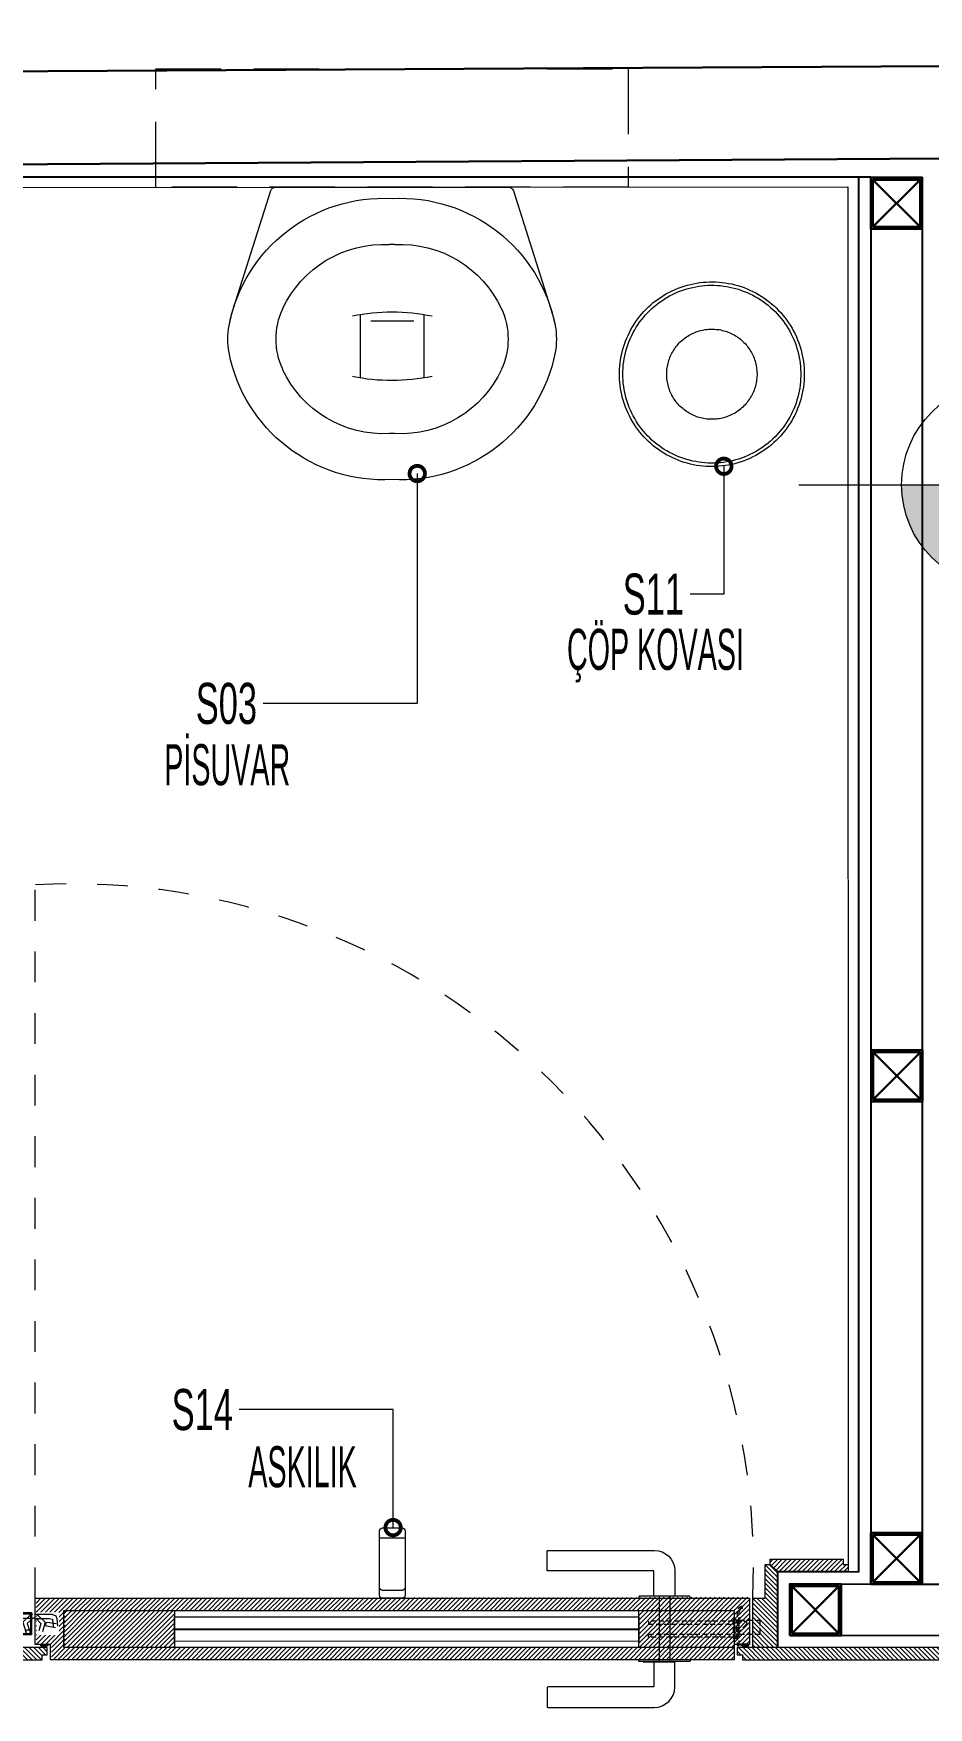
# Model space of a CAD drawing. Header units: centimetres. Extents: x 5488 to 20269, y -31398 to -19684.
# Drawn here: x 8614.8 to 8701.9, y -22483.6 to -22320.5 of the extents above; entities that cross this region are included whole.
import ezdxf
from ezdxf import colors
from ezdxf.entities.mleader import LeaderData, LeaderLine
from ezdxf.enums import TextEntityAlignment as Align
from ezdxf.math import Vec2, Vec3

# ---------------------------------------------------------------- set-up
doc = ezdxf.new("R2010")
doc.units = ezdxf.units.CM
doc.set_wipeout_variables(frame=1)
for name, pattern in [('DASHED', [0.75, 0.5, -0.25]), ('HIDDEN', [9.525, 6.35, -3.175]), ('XKITLINE02', [4, 2, -2])]:
    doc.linetypes.add(name, pattern=pattern)
for name, color, linetype in [('3-OPN-XDR-HARDWARE', 52, 'Continuous'), ('Auto-İzolasyon malzemesi', 251, 'Continuous'), ('xxx_Autoxxx_Auto_Duvar_Alcipan', 51, 'Continuous')]:
    doc.layers.add(name, color=color, linetype=linetype)
for name, color, linetype, lineweight in [('Auto-SilikCizgiler', 251, 'Continuous', 0), ('CRC_plan_kot', 4, 'Continuous', 20), ('CRC_plan_kot_isim', 3, 'Continuous', 20), ('xxx_Auto_CLADDING_WOOD_Hatch', 16, 'Continuous', 0), ('xxx_Auto_DIMENSION_INTERIOR', 33, 'Continuous', 0), ('xxx_Auto_Duvar_Duvar Plan Kesit', 7, 'Continuous', 30), ('xxx_Auto_FFE-METAL', 132, 'Continuous', 5), ('xxx_Auto_Kaplama_Ahşap', 34, 'Continuous', 0), ('xxx_Auto_Kaplama_Ahşap Tarama', 16, 'Continuous', 5), ('xxx_Auto_Kaplama_Seramik', 182, 'Continuous', 13), ('xxx_Auto_Konstruksiyon_Metal', 141, 'Continuous', 0), ('xxx_Auto_Mobilya_Metal', 132, 'Continuous', 20), ('xxx_Auto_SIGN_GENERAL', 51, 'Continuous', 0), ('xxx_Auto_Tefris_Tefris', 32, 'Continuous', 15), ('xxx_Auto_Yardimci_Yazi', 7, 'Continuous', 9)]:
    doc.layers.add(name, color=color, linetype=linetype, lineweight=lineweight)
doc.layers.add('wipeout', color=7, linetype='Continuous', true_color=0xffffff)
doc.styles.add('a_Arial-50', font='arial.ttf', dxfattribs={"height": 0.125})
doc.styles.add('AUTOBAN', font='')
doc.styles.add('ROMANS', font='romans')
doc.styles.get('AUTOBAN').set_extended_font_data('Helvetica Normal Tr')
doc.linetypes.add('BATTING', pattern='A,0.00254,-2.54,[134,ltypeshp.shx,S=2.54,R=0,X=-2.54,Y=0],-5.08,[134,ltypeshp.shx,S=2.54,R=180,X=2.54,Y=0],-2.54', length=10.16254)

# ---------------------------------------------------------------- blocks, each defined once
blk = doc.blocks.new('level_50')
for points in [[(10, 0, 0.414214), (0, 10), (0, 0)], [(0, 0), (-10, 0, 0.414214), (0, -10)]]:
    blk.add_hatch(color=256).paths.add_polyline_path(points)
for p, q in [((0, 0), (0, 20)), ((-20, 0), (0, 0)), ((0, -20), (0, 0)), ((0, 0), (55, 0))]:
    blk.add_line(p, q)
blk.add_circle((0, 0), 10)
blk = doc.blocks.new('level')
blk.add_blockref('level_50', (0, 0))
at = {"layer": 'xxx_Auto_Yardimci_Yazi', "style": 'a_Arial-50'}
blk.add_attdef('LEVEL', text='', height=12.5, dxfattribs=at).set_placement((35, 3), align=Align.CENTER)
blk = doc.blocks.new('PLAN KOT')
at = {"layer": 'CRC_plan_kot'}
ref = blk.add_blockref('level', (-15.02, 2301.41), dxfattribs=at)
ref.add_attrib('LEVEL', '-0.01', dxfattribs={"layer": 'CRC_plan_kot_isim', "height": 12.5, "style": 'a_Arial-50'}).set_placement((19.98, 2304.41), align=Align.CENTER)
blk = doc.blocks.new('_DotSmall')
at = {"color": 0, "linetype": 'ByBlock', "const_width": 0.5}
blk.add_lwpolyline([(-0.0625, 0, 1), (0.0625, 0, 1)], format="xyb", close=True, dxfattribs=at)
blk = doc.blocks.new('x2202_Autoban_Istinye Park_Food Hall_PLAN_altlik_20220517$0$2202_Autoban_Istinye Park_Food Hall_PLAN_altlik_20220506$0$pisuvar-plan')
for p, q in [((-2.5, -56.1), (2.5, -56.1)), ((-31, -124.1), (-31, -186)), ((31, -124.2), (31, -186)), ((-21.1, -130.7), (20.7, -130.7)), ((-2.5, -240.1), (2.4, -240.1))]:
    blk.add_line(p, q)
blk.add_lwpolyline([(158.7, -161.3, 0.094756), (158.7, -135, 0.028832), (154.4, -117.9), (118.1, -3.5, 0.32681), (113.4, 0), (-113.4, 0, 0.32681), (-118.1, -3.5), (-154.4, -117.8, 0.028832), (-158.8, -134.9, 0.094756), (-158.8, -161.2, 0.374692), (0, -285, 0.374692)], format="xyb", close=True)
for centre, radius, start, end in [((-8.4, -164.1), 153.2, 86.855, 169.0173), ((8.4, -164.1), 153.2, 10.9792, 93.1416), ((-8.4, -164.1), 108.2, 86.8501, 155.1563), ((8.4, -164.1), 108.2, 24.8403, 93.1465), ((-43, -148.1), 70, 155.1563, 204.8403), ((-0.1, -315.3), 193.7, 78.4777, 101.5997), ((43, -148.1), 70, 335.1563, 24.8403), ((-8.4, -132.1), 108.2, 204.8403, 273.1465), ((8.4, -132.1), 108.2, 266.8501, 335.1563), ((-0.1, 5.2), 193.7, 258.3969, 281.5189)]:
    blk.add_arc(centre, radius, start, end)
blk = doc.blocks.new('x2202_Autoban_Istinye Park_Food Hall_PLAN_altlik_20220517$0$2202_Autoban_Istinye Park_Food Hall_PLAN_altlik_20220506$0$S17_plan')
blk.add_lwpolyline([(0, -0.95), (0, 0.95, -0.414214), (0.3, 1.25), (5.8, 1.25, -0.414214), (6.1, 0.95), (6.1, -0.95, -0.414214), (5.8, -1.25), (0.3, -1.25, -0.414214)], format="xyb", close=True)
blk.add_lwpolyline([(1, 1.25), (1, -1.25)])
blk.add_lwpolyline([(5.8, 1.25), (6.57, 1.25, -0.414214), (6.87, 0.95), (6.87, -0.95, -0.414214), (6.57, -1.25), (5.8, -1.25)], format="xyb")
blk = doc.blocks.new('x2202_Autoban_Istinye Park_Food Hall_PLAN_altlik_20220517$0$2202_Autoban_Istinye Park_Food Hall_PLAN_altlik_20220506$0$S12_plan')
for p, q in [((-3.64, 8.19), (-3.93, 8.06)), ((-3.35, 8.31), (-3.64, 8.19)), ((-3.06, 8.42), (-3.35, 8.31)), ((-2.81, 8.16), (-3.09, 8.06)), ((-2.77, 8.53), (-3.06, 8.42)), ((-2.52, 8.25), (-2.81, 8.16)), ((-2.47, 8.62), (-2.77, 8.53)), ((-2.23, 8.33), (-2.52, 8.25)), ((-2.17, 8.7), (-2.47, 8.62)), ((-1.94, 8.41), (-2.23, 8.33)), ((-1.86, 8.77), (-2.17, 8.7)), ((-1.64, 8.47), (-1.94, 8.41)), ((-1.55, 8.83), (-1.86, 8.77)), ((-1.35, 8.52), (-1.64, 8.47)), ((-1.25, 8.88), (-1.55, 8.83)), ((-1.05, 8.56), (-1.35, 8.52)), ((-0.94, 8.91), (-1.25, 8.88)), ((-0.75, 8.59), (-1.05, 8.56)), ((-0.62, 8.94), (-0.94, 8.91)), ((-0.45, 8.61), (-0.75, 8.59)), ((-0.31, 8.96), (-0.62, 8.94)), ((-0.15, 8.63), (-0.45, 8.61)), ((0, 8.96), (-0.31, 8.96)), ((0.15, 8.63), (-0.15, 8.63)), ((0.31, 8.96), (0, 8.96)), ((0.45, 8.61), (0.15, 8.63)), ((0.62, 8.94), (0.31, 8.96)), ((0.75, 8.59), (0.45, 8.61)), ((0.94, 8.91), (0.62, 8.94)), ((1.05, 8.56), (0.75, 8.59)), ((1.25, 8.88), (0.94, 8.91)), ((1.35, 8.52), (1.05, 8.56)), ((1.55, 8.83), (1.25, 8.88)), ((1.64, 8.47), (1.35, 8.52)), ((1.86, 8.77), (1.55, 8.83)), ((1.94, 8.41), (1.64, 8.47)), ((2.17, 8.7), (1.86, 8.77)), ((2.23, 8.33), (1.94, 8.41)), ((2.47, 8.62), (2.17, 8.7)), ((2.52, 8.25), (2.23, 8.33)), ((2.77, 8.53), (2.47, 8.62)), ((2.81, 8.16), (2.52, 8.25)), ((3.06, 8.42), (2.77, 8.53)), ((3.09, 8.06), (2.81, 8.16)), ((3.35, 8.31), (3.06, 8.42)), ((3.64, 8.19), (3.35, 8.31)), ((3.93, 8.06), (3.64, 8.19)), ((-5.99, 6.67), (-6.22, 6.46)), ((-5.76, 6.88), (-5.99, 6.67)), ((-5.66, 6.52), (-5.88, 6.32)), ((-5.51, 7.07), (-5.76, 6.88)), ((-5.43, 6.72), (-5.66, 6.52)), ((-5.26, 7.26), (-5.51, 7.07)), ((-5.19, 6.9), (-5.43, 6.72)), ((-5.01, 7.44), (-5.26, 7.26)), ((-4.95, 7.08), (-5.19, 6.9)), ((-4.75, 7.61), (-5.01, 7.44)), ((-4.7, 7.24), (-4.95, 7.08)), ((-4.48, 7.77), (-4.75, 7.61)), ((-4.44, 7.4), (-4.7, 7.24)), ((-4.2, 7.92), (-4.48, 7.77)), ((-4.18, 7.55), (-4.44, 7.4)), ((-3.93, 8.06), (-4.2, 7.92)), ((-3.91, 7.69), (-4.18, 7.55)), ((-3.64, 7.82), (-3.91, 7.69)), ((-3.37, 7.95), (-3.64, 7.82)), ((-3.09, 8.06), (-3.37, 7.95)), ((3.37, 7.95), (3.09, 8.06)), ((3.64, 7.82), (3.37, 7.95)), ((3.91, 7.69), (3.64, 7.82)), ((4.18, 7.55), (3.91, 7.69)), ((4.2, 7.92), (3.93, 8.06)), ((4.44, 7.4), (4.18, 7.55)), ((4.48, 7.77), (4.2, 7.92)), ((4.7, 7.24), (4.44, 7.4)), ((4.75, 7.61), (4.48, 7.77)), ((4.95, 7.08), (4.7, 7.24)), ((5.01, 7.44), (4.75, 7.61)), ((5.19, 6.9), (4.95, 7.08)), ((5.26, 7.26), (5.01, 7.44)), ((5.43, 6.72), (5.19, 6.9)), ((5.51, 7.07), (5.26, 7.26)), ((5.66, 6.52), (5.43, 6.72)), ((5.76, 6.88), (5.51, 7.07)), ((5.88, 6.32), (5.66, 6.52)), ((6, 6.67), (5.76, 6.88)), ((6.22, 6.46), (6, 6.67)), ((-7.43, 5.03), (-7.61, 4.77)), ((-7.25, 5.29), (-7.43, 5.03)), ((-7.06, 5.54), (-7.25, 5.29)), ((-7.07, 4.97), (-7.24, 4.72)), ((-6.89, 5.21), (-7.07, 4.97)), ((-6.87, 5.78), (-7.06, 5.54)), ((-6.71, 5.45), (-6.89, 5.21)), ((-6.66, 6.01), (-6.87, 5.78)), ((-6.51, 5.68), (-6.71, 5.45)), ((-6.45, 6.24), (-6.66, 6.01)), ((-6.31, 5.9), (-6.51, 5.68)), ((-6.22, 6.46), (-6.45, 6.24)), ((-6.1, 6.12), (-6.31, 5.9)), ((-5.88, 6.32), (-6.1, 6.12)), ((6.1, 6.12), (5.88, 6.32)), ((6.31, 5.9), (6.1, 6.12)), ((6.45, 6.24), (6.22, 6.46)), ((6.51, 5.68), (6.31, 5.9)), ((6.66, 6.02), (6.45, 6.24)), ((6.71, 5.45), (6.51, 5.68)), ((6.87, 5.78), (6.66, 6.02)), ((6.89, 5.21), (6.71, 5.45)), ((7.06, 5.54), (6.87, 5.78)), ((7.07, 4.97), (6.89, 5.21)), ((7.25, 5.29), (7.06, 5.54)), ((7.24, 4.72), (7.07, 4.97)), ((7.43, 5.03), (7.25, 5.29)), ((7.61, 4.77), (7.43, 5.03)), ((-8.32, 3.39), (-8.44, 3.1)), ((-8.2, 3.67), (-8.32, 3.39)), ((-8.06, 3.96), (-8.2, 3.67)), ((-7.95, 3.4), (-8.07, 3.12)), ((-7.92, 4.23), (-8.06, 3.96)), ((-7.83, 3.67), (-7.95, 3.4)), ((-7.77, 4.51), (-7.92, 4.23)), ((-7.7, 3.94), (-7.83, 3.67)), ((-7.61, 4.77), (-7.77, 4.51)), ((-7.55, 4.21), (-7.7, 3.94)), ((-7.4, 4.47), (-7.55, 4.21)), ((-7.24, 4.72), (-7.4, 4.47)), ((-2.87, 3.29), (-2.98, 3.19)), ((-2.75, 3.39), (-2.87, 3.29)), ((-2.63, 3.48), (-2.75, 3.39)), ((-2.51, 3.57), (-2.63, 3.48)), ((-2.38, 3.66), (-2.51, 3.57)), ((-2.25, 3.74), (-2.38, 3.66)), ((-2.12, 3.81), (-2.25, 3.74)), ((-1.98, 3.88), (-2.12, 3.81)), ((-1.85, 3.95), (-1.98, 3.88)), ((-1.71, 4.01), (-1.85, 3.95)), ((-1.57, 4.07), (-1.71, 4.01)), ((-1.42, 4.12), (-1.57, 4.07)), ((-1.28, 4.17), (-1.42, 4.12)), ((-1.13, 4.21), (-1.28, 4.17)), ((-0.98, 4.25), (-1.13, 4.21)), ((-0.83, 4.28), (-0.98, 4.25)), ((-0.68, 4.3), (-0.83, 4.28)), ((-0.53, 4.32), (-0.68, 4.3)), ((-0.38, 4.34), (-0.53, 4.32)), ((-0.23, 4.35), (-0.38, 4.34)), ((-0.08, 4.36), (-0.23, 4.35)), ((0.08, 4.36), (-0.08, 4.36)), ((0.23, 4.35), (0.08, 4.36)), ((0.38, 4.34), (0.23, 4.35)), ((0.53, 4.32), (0.38, 4.34)), ((0.68, 4.3), (0.53, 4.32)), ((0.83, 4.28), (0.68, 4.3)), ((0.98, 4.25), (0.83, 4.28)), ((1.13, 4.21), (0.98, 4.25)), ((1.28, 4.17), (1.13, 4.21)), ((1.42, 4.12), (1.28, 4.17)), ((1.57, 4.07), (1.42, 4.12)), ((1.71, 4.01), (1.57, 4.07)), ((1.85, 3.95), (1.71, 4.01)), ((1.98, 3.88), (1.85, 3.95)), ((2.12, 3.81), (1.98, 3.88)), ((2.25, 3.74), (2.12, 3.81)), ((2.38, 3.66), (2.25, 3.74)), ((2.51, 3.57), (2.38, 3.66)), ((2.63, 3.48), (2.51, 3.57)), ((2.75, 3.39), (2.63, 3.48)), ((2.87, 3.29), (2.75, 3.39)), ((2.98, 3.19), (2.87, 3.29)), ((7.4, 4.47), (7.24, 4.72)), ((7.55, 4.21), (7.4, 4.47)), ((7.7, 3.94), (7.55, 4.21)), ((7.77, 4.51), (7.61, 4.77)), ((7.83, 3.67), (7.7, 3.94)), ((7.92, 4.23), (7.77, 4.51)), ((7.95, 3.4), (7.83, 3.67)), ((8.06, 3.96), (7.92, 4.23)), ((8.07, 3.12), (7.95, 3.4)), ((8.2, 3.67), (8.06, 3.96)), ((8.32, 3.39), (8.2, 3.67)), ((8.44, 3.1), (8.32, 3.39)), ((-8.79, 1.9), (-8.85, 1.59)), ((-8.72, 2.2), (-8.79, 1.9)), ((-8.63, 2.5), (-8.72, 2.2)), ((-8.54, 2.8), (-8.63, 2.5)), ((-8.49, 1.68), (-8.55, 1.38)), ((-8.44, 3.1), (-8.54, 2.8)), ((-8.43, 1.97), (-8.49, 1.68)), ((-8.35, 2.26), (-8.43, 1.97)), ((-8.27, 2.55), (-8.35, 2.26)), ((-8.17, 2.84), (-8.27, 2.55)), ((-8.07, 3.12), (-8.17, 2.84)), ((-4.03, 1.71), (-4.09, 1.56)), ((-3.97, 1.84), (-4.03, 1.71)), ((-3.9, 1.98), (-3.97, 1.84)), ((-3.83, 2.12), (-3.9, 1.98)), ((-3.75, 2.25), (-3.83, 2.12)), ((-3.67, 2.38), (-3.75, 2.25)), ((-3.59, 2.5), (-3.67, 2.38)), ((-3.5, 2.62), (-3.59, 2.5)), ((-3.4, 2.74), (-3.5, 2.62)), ((-3.3, 2.86), (-3.4, 2.74)), ((-3.2, 2.97), (-3.3, 2.86)), ((-3.09, 3.08), (-3.2, 2.97)), ((-2.98, 3.19), (-3.09, 3.08)), ((3.09, 3.08), (2.98, 3.19)), ((3.2, 2.97), (3.09, 3.08)), ((3.3, 2.86), (3.2, 2.97)), ((3.4, 2.74), (3.3, 2.86)), ((3.5, 2.62), (3.4, 2.74)), ((3.59, 2.5), (3.5, 2.62)), ((3.67, 2.38), (3.59, 2.5)), ((3.75, 2.25), (3.67, 2.38)), ((3.83, 2.12), (3.75, 2.25)), ((3.9, 1.98), (3.83, 2.12)), ((3.97, 1.84), (3.9, 1.98)), ((4.03, 1.71), (3.97, 1.84)), ((4.09, 1.56), (4.03, 1.71)), ((8.17, 2.84), (8.07, 3.12)), ((8.27, 2.55), (8.17, 2.84)), ((8.35, 2.26), (8.27, 2.55)), ((8.43, 1.97), (8.35, 2.26)), ((8.49, 1.68), (8.43, 1.97)), ((8.54, 2.8), (8.44, 3.1)), ((8.55, 1.38), (8.49, 1.68)), ((8.63, 2.5), (8.54, 2.8)), ((8.72, 2.2), (8.63, 2.5)), ((8.79, 1.9), (8.72, 2.2)), ((8.85, 1.59), (8.79, 1.9)), ((-8.99, 0.35), (-9, 0.04)), ((-9, 0.04), (-9, -0.27)), ((-8.97, 0.66), (-8.99, 0.35)), ((-8.94, 0.98), (-8.97, 0.66)), ((-8.9, 1.28), (-8.94, 0.98)), ((-8.85, 1.59), (-8.9, 1.28)), ((-8.65, 0.49), (-8.66, 0.19)), ((-8.66, 0.19), (-8.66, -0.11)), ((-8.63, 0.79), (-8.65, 0.49)), ((-8.59, 1.09), (-8.63, 0.79)), ((-8.55, 1.38), (-8.59, 1.09)), ((-4.37, 0.38), (-4.39, 0.23)), ((-4.39, 0.23), (-4.39, 0.08)), ((-4.39, 0.08), (-4.39, -0.08)), ((-4.36, 0.53), (-4.37, 0.38)), ((-4.34, 0.68), (-4.36, 0.53)), ((-4.31, 0.83), (-4.34, 0.68)), ((-4.27, 0.98), (-4.31, 0.83)), ((-4.24, 1.13), (-4.27, 0.98)), ((-4.19, 1.28), (-4.24, 1.13)), ((-4.15, 1.42), (-4.19, 1.28)), ((-4.09, 1.56), (-4.15, 1.42)), ((4.15, 1.42), (4.09, 1.56)), ((4.19, 1.28), (4.15, 1.42)), ((4.24, 1.13), (4.19, 1.28)), ((4.27, 0.98), (4.24, 1.13)), ((4.31, 0.83), (4.27, 0.98)), ((4.34, 0.68), (4.31, 0.83)), ((4.36, 0.53), (4.34, 0.68)), ((4.37, 0.38), (4.36, 0.53)), ((4.39, 0.23), (4.37, 0.38)), ((4.39, 0.08), (4.39, 0.23)), ((4.39, -0.08), (4.39, 0.08)), ((8.59, 1.09), (8.55, 1.38)), ((8.63, 0.79), (8.59, 1.09)), ((8.65, 0.49), (8.63, 0.79)), ((8.66, 0.19), (8.65, 0.49)), ((8.66, -0.11), (8.66, 0.19)), ((8.9, 1.28), (8.85, 1.59)), ((8.94, 0.98), (8.9, 1.28)), ((8.97, 0.66), (8.94, 0.98)), ((8.99, 0.35), (8.97, 0.66)), ((9, 0.04), (8.99, 0.35)), ((9, -0.27), (9, 0.04)), ((-9, -0.27), (-8.98, -0.58)), ((-8.98, -0.58), (-8.96, -0.9)), ((-8.96, -0.9), (-8.92, -1.21)), ((-8.92, -1.21), (-8.88, -1.52)), ((-8.88, -1.52), (-8.82, -1.82)), ((-8.66, -0.11), (-8.66, -0.41)), ((-8.66, -0.41), (-8.64, -0.71)), ((-8.64, -0.71), (-8.61, -1.01)), ((-8.61, -1.01), (-8.57, -1.31)), ((-8.57, -1.31), (-8.52, -1.61)), ((-8.52, -1.61), (-8.46, -1.9)), ((-4.39, -0.08), (-4.39, -0.23)), ((-4.39, -0.23), (-4.38, -0.38)), ((-4.38, -0.38), (-4.37, -0.53)), ((-4.37, -0.53), (-4.35, -0.68)), ((-4.35, -0.68), (-4.32, -0.83)), ((-4.32, -0.83), (-4.29, -0.98)), ((-4.29, -0.98), (-4.26, -1.13)), ((-4.26, -1.13), (-4.22, -1.28)), ((-4.22, -1.28), (-4.17, -1.43)), ((-4.17, -1.43), (-4.12, -1.57)), ((-4.12, -1.57), (-4.06, -1.71)), ((4.06, -1.71), (4.12, -1.57)), ((4.12, -1.57), (4.17, -1.43)), ((4.17, -1.43), (4.22, -1.28)), ((4.22, -1.28), (4.26, -1.13)), ((4.26, -1.13), (4.29, -0.98)), ((4.29, -0.98), (4.32, -0.83)), ((4.32, -0.83), (4.35, -0.68)), ((4.35, -0.68), (4.37, -0.53)), ((4.37, -0.53), (4.38, -0.38)), ((4.38, -0.38), (4.39, -0.23)), ((4.39, -0.23), (4.39, -0.08)), ((8.46, -1.9), (8.52, -1.61)), ((8.52, -1.61), (8.57, -1.31)), ((8.57, -1.31), (8.61, -1.01)), ((8.61, -1.01), (8.64, -0.71)), ((8.64, -0.71), (8.66, -0.41)), ((8.66, -0.41), (8.66, -0.11)), ((8.82, -1.82), (8.88, -1.52)), ((8.88, -1.52), (8.92, -1.21)), ((8.92, -1.21), (8.96, -0.9)), ((8.96, -0.9), (8.98, -0.58)), ((8.98, -0.58), (9, -0.27)), ((-8.82, -1.82), (-8.75, -2.13)), ((-8.75, -2.13), (-8.68, -2.43)), ((-8.68, -2.43), (-8.59, -2.73)), ((-8.59, -2.73), (-8.49, -3.03)), ((-8.49, -3.03), (-8.38, -3.32)), ((-8.46, -1.9), (-8.39, -2.2)), ((-8.39, -2.2), (-8.31, -2.49)), ((-8.31, -2.49), (-8.22, -2.77)), ((-8.22, -2.77), (-8.12, -3.06)), ((-8.12, -3.06), (-8.01, -3.34)), ((-4.06, -1.71), (-4, -1.85)), ((-4, -1.85), (-3.94, -1.99)), ((-3.94, -1.99), (-3.87, -2.12)), ((-3.87, -2.12), (-3.79, -2.26)), ((-3.79, -2.26), (-3.71, -2.39)), ((-3.71, -2.39), (-3.63, -2.52)), ((-3.63, -2.52), (-3.54, -2.64)), ((-3.54, -2.64), (-3.45, -2.76)), ((-3.45, -2.76), (-3.35, -2.88)), ((-3.35, -2.88), (-3.25, -2.99)), ((-3.25, -2.99), (-3.15, -3.11)), ((-3.15, -3.11), (-3.04, -3.21)), ((-3.04, -3.21), (-2.93, -3.32)), ((2.93, -3.32), (3.04, -3.21)), ((3.04, -3.21), (3.15, -3.11)), ((3.15, -3.11), (3.25, -2.99)), ((3.25, -2.99), (3.35, -2.88)), ((3.35, -2.88), (3.45, -2.76)), ((3.45, -2.76), (3.54, -2.64)), ((3.54, -2.64), (3.63, -2.52)), ((3.63, -2.52), (3.71, -2.39)), ((3.71, -2.39), (3.79, -2.26)), ((3.79, -2.26), (3.87, -2.12)), ((3.87, -2.12), (3.94, -1.99)), ((3.94, -1.99), (4, -1.85)), ((4, -1.85), (4.06, -1.71)), ((8.01, -3.34), (8.12, -3.06)), ((8.12, -3.06), (8.22, -2.77)), ((8.22, -2.77), (8.31, -2.49)), ((8.31, -2.49), (8.39, -2.2)), ((8.38, -3.32), (8.49, -3.03)), ((8.39, -2.2), (8.46, -1.9)), ((8.49, -3.03), (8.59, -2.73)), ((8.59, -2.73), (8.68, -2.43)), ((8.68, -2.43), (8.75, -2.13)), ((8.75, -2.13), (8.82, -1.82)), ((-8.38, -3.32), (-8.26, -3.61)), ((-8.26, -3.61), (-8.13, -3.89)), ((-8.13, -3.89), (-7.99, -4.17)), ((-8.01, -3.34), (-7.89, -3.61)), ((-7.99, -4.17), (-7.85, -4.45)), ((-7.89, -3.61), (-7.76, -3.88)), ((-7.85, -4.45), (-7.69, -4.72)), ((-7.76, -3.88), (-7.63, -4.15)), ((-7.69, -4.72), (-7.52, -4.98)), ((-7.63, -4.15), (-7.48, -4.41)), ((-7.48, -4.41), (-7.32, -4.67)), ((-7.32, -4.67), (-7.16, -4.92)), ((-2.93, -3.32), (-2.81, -3.42)), ((-2.81, -3.42), (-2.69, -3.51)), ((-2.69, -3.51), (-2.57, -3.6)), ((-2.57, -3.6), (-2.45, -3.69)), ((-2.45, -3.69), (-2.32, -3.77)), ((-2.32, -3.77), (-2.19, -3.85)), ((-2.19, -3.85), (-2.05, -3.92)), ((-2.05, -3.92), (-1.92, -3.99)), ((-1.92, -3.99), (-1.78, -4.06)), ((-1.78, -4.06), (-1.64, -4.12)), ((-1.64, -4.12), (-1.5, -4.17)), ((-1.5, -4.17), (-1.35, -4.22)), ((-1.35, -4.22), (-1.2, -4.26)), ((-1.2, -4.26), (-1.06, -4.3)), ((-1.06, -4.3), (-0.91, -4.34)), ((-0.91, -4.34), (-0.76, -4.37)), ((-0.76, -4.37), (-0.61, -4.39)), ((-0.61, -4.39), (-0.46, -4.41)), ((-0.46, -4.41), (-0.3, -4.42)), ((-0.3, -4.42), (-0.15, -4.43)), ((-0.15, -4.43), (0, -4.43)), ((0, -4.43), (0.15, -4.43)), ((0.15, -4.43), (0.3, -4.42)), ((0.3, -4.42), (0.46, -4.41)), ((0.46, -4.41), (0.61, -4.39)), ((0.61, -4.39), (0.76, -4.37)), ((0.76, -4.37), (0.91, -4.34)), ((0.91, -4.34), (1.06, -4.3)), ((1.06, -4.3), (1.2, -4.26)), ((1.2, -4.26), (1.35, -4.22)), ((1.35, -4.22), (1.5, -4.17)), ((1.5, -4.17), (1.64, -4.12)), ((1.64, -4.12), (1.78, -4.06)), ((1.78, -4.06), (1.92, -3.99)), ((1.92, -3.99), (2.05, -3.92)), ((2.05, -3.92), (2.19, -3.85)), ((2.19, -3.85), (2.32, -3.77)), ((2.32, -3.77), (2.45, -3.69)), ((2.45, -3.69), (2.57, -3.6)), ((2.57, -3.6), (2.69, -3.51)), ((2.69, -3.51), (2.81, -3.42)), ((2.81, -3.42), (2.93, -3.32)), ((7.16, -4.92), (7.32, -4.67)), ((7.32, -4.67), (7.48, -4.41)), ((7.48, -4.41), (7.63, -4.15)), ((7.52, -4.98), (7.69, -4.72)), ((7.63, -4.15), (7.76, -3.88)), ((7.69, -4.72), (7.85, -4.45)), ((7.76, -3.88), (7.89, -3.61)), ((7.85, -4.45), (7.99, -4.17)), ((7.89, -3.61), (8.01, -3.34)), ((7.99, -4.17), (8.13, -3.89)), ((8.13, -3.89), (8.26, -3.61)), ((8.26, -3.61), (8.38, -3.32)), ((-7.52, -4.98), (-7.34, -5.24)), ((-7.34, -5.24), (-7.16, -5.49)), ((-7.16, -4.92), (-6.98, -5.17)), ((-7.16, -5.49), (-6.97, -5.74)), ((-6.98, -5.17), (-6.8, -5.41)), ((-6.97, -5.74), (-6.76, -5.97)), ((-6.8, -5.41), (-6.61, -5.64)), ((-6.76, -5.97), (-6.55, -6.21)), ((-6.61, -5.64), (-6.41, -5.87)), ((-6.55, -6.21), (-6.34, -6.43)), ((-6.41, -5.87), (-6.21, -6.08)), ((-6.34, -6.43), (-6.11, -6.65)), ((-6.21, -6.08), (-5.99, -6.3)), ((-5.99, -6.3), (-5.77, -6.5)), ((-5.77, -6.5), (-5.54, -6.7)), ((5.54, -6.7), (5.77, -6.5)), ((5.77, -6.5), (5.99, -6.3)), ((5.99, -6.3), (6.21, -6.08)), ((6.11, -6.65), (6.34, -6.43)), ((6.21, -6.08), (6.41, -5.87)), ((6.34, -6.43), (6.55, -6.21)), ((6.41, -5.87), (6.61, -5.64)), ((6.55, -6.21), (6.76, -5.97)), ((6.61, -5.64), (6.8, -5.41)), ((6.76, -5.97), (6.97, -5.74)), ((6.8, -5.41), (6.98, -5.17)), ((6.97, -5.74), (7.16, -5.49)), ((6.98, -5.17), (7.16, -4.92)), ((7.16, -5.49), (7.35, -5.24)), ((7.35, -5.24), (7.52, -4.98)), ((-6.11, -6.65), (-5.88, -6.85)), ((-5.88, -6.85), (-5.64, -7.05)), ((-5.64, -7.05), (-5.39, -7.25)), ((-5.54, -6.7), (-5.31, -6.89)), ((-5.39, -7.25), (-5.14, -7.43)), ((-5.31, -6.89), (-5.07, -7.07)), ((-5.14, -7.43), (-4.88, -7.6)), ((-5.07, -7.07), (-4.82, -7.24)), ((-4.88, -7.6), (-4.61, -7.77)), ((-4.82, -7.24), (-4.57, -7.4)), ((-4.61, -7.77), (-4.34, -7.92)), ((-4.57, -7.4), (-4.31, -7.55)), ((-4.34, -7.92), (-4.06, -8.07)), ((-4.31, -7.55), (-4.05, -7.7)), ((-4.06, -8.07), (-3.78, -8.2)), ((-4.05, -7.7), (-3.78, -7.84)), ((-3.78, -7.84), (-3.51, -7.96)), ((-3.51, -7.96), (-3.23, -8.08)), ((-3.23, -8.08), (-2.95, -8.19)), ((2.95, -8.19), (3.23, -8.08)), ((3.23, -8.08), (3.51, -7.96)), ((3.51, -7.96), (3.78, -7.84)), ((3.78, -7.84), (4.05, -7.7)), ((3.78, -8.2), (4.07, -8.07)), ((4.05, -7.7), (4.31, -7.55)), ((4.07, -8.07), (4.34, -7.92)), ((4.31, -7.55), (4.57, -7.4)), ((4.34, -7.92), (4.61, -7.77)), ((4.57, -7.4), (4.82, -7.24)), ((4.61, -7.77), (4.88, -7.6)), ((4.82, -7.24), (5.07, -7.07)), ((4.88, -7.6), (5.14, -7.43)), ((5.07, -7.07), (5.31, -6.89)), ((5.14, -7.43), (5.39, -7.25)), ((5.31, -6.89), (5.54, -6.7)), ((5.39, -7.25), (5.64, -7.05)), ((5.64, -7.05), (5.88, -6.85)), ((5.88, -6.85), (6.11, -6.65)), ((-3.78, -8.2), (-3.5, -8.33)), ((-3.5, -8.33), (-3.21, -8.45)), ((-3.21, -8.45), (-2.91, -8.55)), ((-2.95, -8.19), (-2.66, -8.28)), ((-2.91, -8.55), (-2.62, -8.65)), ((-2.66, -8.28), (-2.38, -8.37)), ((-2.62, -8.65), (-2.32, -8.73)), ((-2.38, -8.37), (-2.08, -8.45)), ((-2.32, -8.73), (-2.01, -8.81)), ((-2.08, -8.45), (-1.79, -8.52)), ((-2.01, -8.81), (-1.71, -8.87)), ((-1.79, -8.52), (-1.5, -8.57)), ((-1.71, -8.87), (-1.4, -8.93)), ((-1.5, -8.57), (-1.2, -8.62)), ((-1.4, -8.93), (-1.09, -8.97)), ((-1.2, -8.62), (-0.9, -8.66)), ((-1.09, -8.97), (-0.78, -9)), ((-0.9, -8.66), (-0.6, -8.68)), ((-0.78, -9), (-0.47, -9.03)), ((-0.6, -8.68), (-0.3, -8.7)), ((-0.47, -9.03), (-0.16, -9.04)), ((-0.3, -8.7), (0, -8.7)), ((-0.16, -9.04), (0.16, -9.04)), ((0, -8.7), (0.3, -8.7)), ((0.16, -9.04), (0.47, -9.03)), ((0.3, -8.7), (0.6, -8.68)), ((0.47, -9.03), (0.78, -9)), ((0.6, -8.68), (0.9, -8.66)), ((0.78, -9), (1.09, -8.97)), ((0.9, -8.66), (1.2, -8.62)), ((1.09, -8.97), (1.4, -8.93)), ((1.2, -8.62), (1.5, -8.57)), ((1.4, -8.93), (1.71, -8.87)), ((1.5, -8.57), (1.79, -8.52)), ((1.71, -8.87), (2.01, -8.81)), ((1.79, -8.52), (2.08, -8.45)), ((2.01, -8.81), (2.32, -8.73)), ((2.08, -8.45), (2.38, -8.37)), ((2.32, -8.73), (2.62, -8.65)), ((2.38, -8.37), (2.66, -8.28)), ((2.62, -8.65), (2.91, -8.55)), ((2.66, -8.28), (2.95, -8.19)), ((2.91, -8.55), (3.21, -8.45)), ((3.21, -8.45), (3.5, -8.33)), ((3.5, -8.33), (3.78, -8.2))]:
    blk.add_line(p, q)
blk = doc.blocks.new('WC TEFRIS')
at = {"layer": 'xxx_Auto_Tefris_Tefris', "linetype": 'HIDDEN'}
blk.add_lwpolyline([(-85.32, 870.39), (-39.32, 870.39), (-39.32, 858.88), (-85.32, 858.88)], close=True, dxfattribs=at)
at = {"layer": 'xxx_Auto_Tefris_Tefris', "xscale": -0.1000000000000019, "yscale": 0.1000000000000019, "zscale": 0.1000000000000019, "rotation": 359.9982865315986}
blk.add_blockref('x2202_Autoban_Istinye Park_Food Hall_PLAN_altlik_20220517$0$2202_Autoban_Istinye Park_Food Hall_PLAN_altlik_20220506$0$pisuvar-plan', (-62.32, 858.88), dxfattribs=at)
at = {"layer": 'xxx_Auto_Tefris_Tefris', "xscale": -1, "rotation": 270}
blk.add_blockref('x2202_Autoban_Istinye Park_Food Hall_PLAN_altlik_20220517$0$2202_Autoban_Istinye Park_Food Hall_PLAN_altlik_20220506$0$S12_plan', (-31.14, 840.65), dxfattribs=at)
at = {"layer": 'xxx_Auto_Tefris_Tefris', "rotation": 270}
blk.add_blockref('x2202_Autoban_Istinye Park_Food Hall_PLAN_altlik_20220517$0$2202_Autoban_Istinye Park_Food Hall_PLAN_altlik_20220506$0$S17_plan', (-62.29, 728.27), dxfattribs=at)
blk = doc.blocks.new('A$C81bdc4d8')
at = {"layer": 'xxx_Auto_Konstruksiyon_Metal'}
for points in [[(-0.05, 1.1), (0, 1.15), (0, 6.05), (-0.05, 6.1), (-0.15, 6.1), (-0.2, 6.05), (-0.2, 1.15), (-0.15, 1.1)], [(6.03, 1.1), (5.98, 1.15), (5.98, 6.05), (6.03, 6.1), (6.13, 6.1), (6.18, 6.05), (6.18, 1.15), (6.13, 1.1)]]:
    blk.add_lwpolyline(points, close=True, dxfattribs=at)
for points in [[(-0.2, 2.58), (-2.66, 2.58), (-2.66, -7.71), (-2.67, -7.77), (-2.7, -7.8), (-2.77, -7.82), (-4.56, -7.82), (-4.62, -7.8), (-4.65, -7.77), (-4.66, -7.71), (-4.66, 2.62, -0.408998), (-2.69, 4.62), (-0.2, 4.62)], [(6.18, 2.58), (8.64, 2.58), (8.64, -7.71), (8.65, -7.77), (8.69, -7.8), (8.75, -7.82), (10.54, -7.82), (10.6, -7.8), (10.63, -7.77), (10.64, -7.71), (10.64, 2.62, 0.408998), (8.67, 4.62), (6.18, 4.62)]]:
    blk.add_lwpolyline(points, format="xyb", dxfattribs=at)
for points in [[(-0.2, 1.51), (-0.22, 1.53), (-0.22, 4.65), (-0.2, 4.67)], [(-0.2, 4.12), (6.2, 4.12)], [(6.18, 1.51), (6.2, 1.53), (6.2, 4.65), (6.18, 4.67)], [(-0.2, 3.08), (6.2, 3.08)]]:
    blk.add_lwpolyline(points, dxfattribs=at)
at = {"layer": 'xxx_Auto_Mobilya_Metal', "linetype": 'DASHED'}
for points in [[(2.15, 10.9), (2.15, 12.9), (3.55, 12.9), (3.55, 10.9)], [(2.24, 10.6), (2.24, 11.6), (2.54, 11.6), (3.55, 10.6)]]:
    blk.add_lwpolyline(points, dxfattribs=at)
blk.add_lwpolyline([(0.81, 11.2), (0.81, 11.2, 0.414214), (1.31, 10.7), (4.61, 10.7), (4.61, 10.9), (1.31, 10.9, -0.414214), (1.01, 11.2)], format="xyb", close=True, dxfattribs=at)
for points in [[(2.05, 10.9), (2.05, 10.8), (3.65, 10.8), (3.65, 10.9)], [(2.12, 10.3), (3.92, 10.3), (3.92, 10.6), (2.12, 10.6)], [(2.24, 2.05), (2.54, 2.05), (2.54, 10.3), (2.24, 10.3)], [(3.79, 2.05), (3.49, 2.05), (3.49, 10.3), (3.79, 10.3)]]:
    blk.add_lwpolyline(points, close=True, dxfattribs=at)
blk = doc.blocks.new('A$C43927237')
at = {"layer": 'wipeout', "color": 1, "xscale": 7.97828250740921, "yscale": 7.97828250740921, "zscale": 7.97828250740921, "rotation": 270}
blk.add_blockref('A$C81bdc4d8', (-42.8, 0), dxfattribs=at)
blk = doc.blocks.new('gizli menteşe')
blk.add_wipeout([(32460.16, 20587.51), (32462.32, 20587.51), (32462.32, 20589.71), (32460.16, 20589.71)]).translate(0, 0, 0.01)
at = {"layer": 'xxx_Auto_Mobilya_Metal', "extrusion": (0.000604345, -1.60261e-05, 1), "elevation": 19.29}
blk.add_lwpolyline([(32461.98, 20588.22), (32461.11, 20588.39, -0.53227), (32461.17, 20588.78), (32462.06, 20588.63)], format="xyb", dxfattribs=at)
blk.add_wipeout([(32457.5, 20587.52), (32459.66, 20587.51), (32459.66, 20589.71), (32457.5, 20589.71)]).translate(0, 0, 0.01)
for points in [[(32459.66, 20587.52), (32457.49, 20587.52), (32457.49, 20589.71), (32459.66, 20589.71)], [(32459.56, 20587.62), (32457.59, 20587.62), (32457.59, 20589.61), (32459.56, 20589.61)]]:
    blk.add_lwpolyline(points, close=True, dxfattribs=at)
for points in [[(32459.74, 20589.53), (32458.17, 20589.53), (32457.78, 20589.38), (32457.69, 20589.11), (32457.63, 20588.38)], [(32459.74, 20589.53), (32458.17, 20589.53), (32457.78, 20589.38), (32457.69, 20589.11), (32457.63, 20588.38)], [(32459.74, 20589.12), (32458.4, 20589.12), (32458.1, 20589.07), (32458.09, 20589.03), (32458.03, 20588.34)], [(32459.74, 20589.12), (32458.4, 20589.12), (32458.1, 20589.07), (32458.09, 20589.03), (32458.03, 20588.34)], [(32459.74, 20589.53), (32459.49, 20589.4), (32458.82, 20588.77), (32459.09, 20587.82)], [(32459.74, 20589.53), (32459.49, 20589.4), (32458.82, 20588.77), (32459.09, 20587.82)], [(32459.91, 20589.19), (32459.7, 20589.09), (32459.24, 20588.65), (32459.45, 20587.92)], [(32459.91, 20589.19), (32459.7, 20589.09), (32459.24, 20588.65), (32459.45, 20587.92)], [(32459.89, 20589.19), (32460.1, 20589.09), (32460.56, 20588.65), (32460.35, 20587.92)], [(32460.06, 20589.53), (32460.31, 20589.4), (32460.98, 20588.77), (32460.71, 20587.82)], [(32460.06, 20589.53), (32461.63, 20589.53), (32462.02, 20589.38), (32462.11, 20589.11), (32462.17, 20588.38)], [(32460.06, 20589.12), (32461.4, 20589.12), (32461.7, 20589.07), (32461.71, 20589.03), (32461.77, 20588.34)]]:
    blk.add_lwpolyline(points, dxfattribs=at)
blk.add_lwpolyline([(32457.83, 20588.22), (32458.7, 20588.39, 0.53227), (32458.64, 20588.78), (32457.75, 20588.63)], format="xyb", dxfattribs=at)
blk.add_lwpolyline([(32457.83, 20588.22), (32458.7, 20588.39, 0.53227), (32458.64, 20588.78), (32457.75, 20588.63)], format="xyb", dxfattribs=at)
at = {"layer": 'xxx_Auto_Mobilya_Metal', "extrusion": (0.000604345, -1.60261e-05, 1)}
for centre in [(32457.83, 20588.42, 19.29), (32459.31, 20587.82, 19.29)]:
    blk.add_circle(centre, 0.204, dxfattribs=at)
blk = doc.blocks.new('kutu profil')
at = {"layer": 'xxx_Auto_Duvar_Duvar Plan Kesit', "color": 0}
for points in [[(0, -5), (5, -5), (5, 0), (0, 0)], [(0.2, -4.8), (4.8, -4.8), (4.8, -0.2), (0.2, -0.2)]]:
    blk.add_lwpolyline(points, close=True, dxfattribs=at)
blk.add_lwpolyline([(0.2, -4.8), (4.8, -0.2), (4.8, -4.8), (0.2, -0.2)], dxfattribs=at)
blk = doc.blocks.new('A$Cd4c68676')
at = {"layer": 'xxx_Auto_CLADDING_WOOD_Hatch'}
h = blk.add_hatch(dxfattribs=at)
h.set_pattern_fill('ANSI31', color=256, scale=0.1, angle=810)
h.set_pattern_definition([(135, (6740.5818, -242768.95123), (-0.22450640303, -0.22450640303), [])])
h.paths.add_polyline_path([(266.85, 453.61), (266.84, 446.22), (264.44, 446.22), (264.44, 451.02), (265.64, 451.02), (265.64, 454.31), (266.15, 454.31)])
h = blk.add_hatch(dxfattribs=at)
h.set_pattern_fill('ANSI31', color=256, scale=0.1, angle=810)
h.set_pattern_definition([(135, (-73630.84853, -5505.94916), (-0.224506403, -0.224506403), [])])
h.paths.add_polyline_path([(195.25, 445.51), (195.74, 445.51), (195.74, 446.21), (164.74, 446.21), (164.74, 445.52), (165.24, 445.52), (165.24, 445.02), (195.25, 445.02)])
h = blk.add_hatch(dxfattribs=at)
h.set_pattern_fill('ANSI31', color=256, scale=0.1, angle=810)
h.set_pattern_definition([(135, (-73532.14193, -5505.94916), (-0.224506403, -0.224506403), [])])
h.paths.add_polyline_path([(293.45, 445.51), (293.94, 445.51), (293.94, 446.21), (262.94, 446.21), (262.94, 445.52), (263.44, 445.52), (263.44, 445.02), (293.45, 445.02)])
at = {"layer": 'xxx_Auto_Kaplama_Ahşap Tarama'}
h = blk.add_hatch(dxfattribs=at)
h.set_pattern_fill('ANSI31', color=256, scale=0.1, angle=180)
h.set_pattern_definition([(225, (13019.3151, -164878.03347), (0.224506403, -0.224506403), [])])
h.paths.add_polyline_path([(273.75, 454.32), (273.75, 453.62), (266.85, 453.61), (266.15, 454.31), (266.15, 454.81), (273.25, 454.82), (273.25, 454.32)])
h = blk.add_hatch(dxfattribs=at)
h.set_pattern_fill('ANSI31', color=256, scale=0.1, angle=180)
h.set_pattern_definition([(225, (13011.07837, -164877.58035), (0.224506403, -0.224506403), [])])
h.paths.add_polyline_path([(264.14, 446.52), (262.64, 446.52), (262.64, 445.02), (196.15, 445.02), (196.15, 446.52), (194.65, 446.52), (194.65, 451.02), (264.14, 451.12)])
h.paths.add_polyline_path([(262.64, 446.52), (262.64, 446.21), (197.45, 446.21), (197.45, 449.81), (262.64, 449.83)], flags=17)
h = blk.add_hatch(dxfattribs=at)
h.set_pattern_fill('ANSI31', color=256, scale=0.1, angle=180)
h.set_pattern_definition([(225, (38363.18046, -160766.65134), (0.224506403, -0.224506403), [])])
h.paths.add_polyline_path([(208.14, 446.21), (197.35, 446.21), (197.35, 449.81), (208.14, 449.81)])
h = blk.add_hatch(dxfattribs=at)
h.set_pattern_fill('ANSI31', color=256, scale=0.1, angle=180)
h.set_pattern_definition([(225, (83305.4346, -202026.80732), (0.22450640303, -0.22450640303), [])])
h.paths.add_polyline_path([(253.35, 449.81), (262.64, 449.81), (262.64, 446.21), (253.35, 446.21)])
at = {"layer": '3-OPN-XDR-HARDWARE', "ltscale": 2}
for points in [[(195.53, 446.37), (195.16, 446.37), (195.16, 446.52), (195.9, 446.52, -0.092)], [(195.52, 446.42), (195.21, 446.42), (195.21, 446.47), (195.7, 446.47, -0.043117)], [(263.63, 446.37), (264, 446.37), (264, 446.52), (263.26, 446.52, 0.092)], [(263.64, 446.42), (263.95, 446.42), (263.95, 446.47), (263.46, 446.47, 0.043117)]]:
    blk.add_lwpolyline(points, format="xyb", close=True, dxfattribs=at)
at = {"layer": 'Auto-İzolasyon malzemesi', "linetype": 'BATTING', "ltscale": 0.008}
blk.add_lwpolyline([(208.14, 448.02), (253.35, 448.02)], dxfattribs=at)
at = {"layer": 'Auto-SilikCizgiler'}
blk.add_lwpolyline([(208.14, 449.22), (253.35, 449.21), (253.35, 446.81), (208.14, 446.82)], close=True, dxfattribs=at)
at = {"layer": 'xxx_Auto_Duvar_Duvar Plan Kesit'}
blk.add_lwpolyline([(175.54, 589.46), (275.95, 589.48)], dxfattribs=at)
at = {"layer": 'xxx_Auto_Duvar_Duvar Plan Kesit', "color": 0}
blk.add_lwpolyline([(275.95, 589.48), (275.95, 589.48)], dxfattribs=at)
at = {"layer": 'xxx_Auto_Kaplama_Ahşap', "color": 8, "linetype": 'XKITLINE02', "ltscale": 1.5, "true_color": 0x808080}
blk.add_lwpolyline([(194.55, 451.02), (194.55, 520.52, -0.443945), (264.44, 451.02)], format="xyb", dxfattribs=at)
at = {"layer": 'xxx_Auto_Kaplama_Seramik'}
for points in [[(184.94, 588.46), (184.94, 588.46), (273.69, 588.51)], [(273.69, 588.51), (273.75, 453.58)]]:
    blk.add_lwpolyline(points, dxfattribs=at)
at = {"layer": 'xxx_Auto_Tefris_Tefris'}
for points in [[(266.85, 453.61), (266.84, 446.22), (264.44, 446.22), (264.44, 451.02), (265.64, 451.02), (265.64, 454.31), (266.15, 454.31)], [(273.75, 454.32), (273.75, 453.62), (266.85, 453.61), (266.15, 454.31), (266.15, 454.81), (273.25, 454.82), (273.25, 454.32)], [(262.64, 445.02), (196.05, 445.02), (196.05, 446.52), (194.55, 446.52), (194.55, 451.02), (264.14, 451.02), (264.14, 446.52), (262.64, 446.52)], [(262.64, 446.21), (197.35, 446.21), (197.35, 449.81), (262.64, 449.81)], [(208.14, 446.21), (197.35, 446.21), (197.35, 449.81), (208.14, 449.81)], [(253.35, 449.81), (262.64, 449.81), (262.64, 446.21), (253.35, 446.21)], [(164.74, 446.21), (164.74, 445.52), (165.24, 445.52), (165.24, 445.02), (195.25, 445.02), (195.25, 445.51), (195.74, 445.51), (195.74, 446.21)], [(262.94, 446.21), (262.94, 445.52), (263.44, 445.52), (263.44, 445.02), (293.45, 445.02), (293.45, 445.51), (293.94, 445.51), (293.94, 446.21)]]:
    blk.add_lwpolyline(points, close=True, dxfattribs=at)
at = {"layer": 'xxx_Autoxxx_Auto_Duvar_Alcipan'}
for points in [[(274.75, 589.45), (274.74, 453.57)], [(275.95, 589.45), (275.94, 452.37)], [(280.95, 589.45), (280.95, 452.38)], [(274.75, 453.57), (266.84, 453.6), (266.84, 446.19)], [(275.94, 452.37), (268.04, 452.39), (268.04, 447.39)], [(280.95, 452.38), (288.85, 452.38), (288.85, 447.37)], [(268.04, 447.42), (288.85, 447.4)]]:
    blk.add_lwpolyline(points, dxfattribs=at)
at = {"layer": 'xxx_Auto_FFE-METAL', "xscale": 0.1253402595196809, "yscale": 0.1253402595196809, "zscale": 0.1253402595196809}
blk.add_blockref('A$C43927237', (257.6, 451.02), dxfattribs=at)
at = {"layer": 'xxx_Auto_Konstruksiyon_Metal'}
for p in [(275.95, 589.41), (275.97, 504.41), (275.95, 457.38), (268.04, 452.39)]:
    blk.add_blockref('kutu profil', p, dxfattribs=at)
at = {"layer": 'xxx_Auto_Kaplama_Ahşap Tarama', "color": 1}
blk.add_blockref('gizli menteşe', (-32265.45, -20140.08, -0.01), dxfattribs=at)
blk = doc.blocks.new('A$C1e03b758')
at = {"layer": 'xxx_Auto_SIGN_GENERAL', "color": 12, "char_height": 4, "attachment_point": 5, "line_spacing_factor": 0.75, "style": 'ROMANS'}
for s, width, insert in [('{\\fArial|b0|i0|c162|p34;\\W0.5;ÇÖP KOVASI}', 17.0236, (269.53, 71.75)), ('{\\fArial|b0|i0|c162|p34;\\W0.5;PİSUVAR}', 11.0959, (227.83, 61.1)), ('{\\fArial|b0|i0|c162|p34;\\W0.5;ASKILIK}', 26.804, (235.16, -7.29))]:
    blk.add_mtext_dynamic_manual_height_columns(s, width=width, gutter_width=20, heights=[0], dxfattribs=dict(at, insert=insert))
at = {"layer": 'xxx_Auto_SIGN_GENERAL', "color": 12}
ml = blk.add_multileader_mtext('Standard', dxfattribs=at)
ml.set_content('{\\W0.6;S03}', color=12, style='AUTOBAN')
ml.set_leader_properties()
ml.set_arrow_properties(name='DOTSMALL')
ml.build(insert=Vec2(0, 0))
ml.multileader.update_dxf_attribs({"has_text_frame": 1, "dogleg_length": 2.04, "arrow_head_size": 3})
ctx = ml.context
ctx.base_point, ctx.arrow_head_size, ctx.landing_gap_size, ctx.plane_origin = Vec3(223.96, 67.1), 3, 0.6, Vec3(201.37, 149.79)
ctx.text_align_type = 2
notes = []
notes.append((ctx, [(1, (1, 1, 0), (246.33, 67.1), (-1, 0), 15, [(0, [(246.33, 89.49)], 0, [])])]))
ctx.mtext.insert, ctx.mtext.width, ctx.mtext.defined_height, ctx.mtext.alignment, ctx.mtext.flow_direction = Vec3(230.73, 69.1), 4.2015, 4.28, 3, 5
ml = blk.add_multileader_mtext('Standard', dxfattribs=at)
ml.set_content('{\\W0.6;S11}', color=12, style='AUTOBAN')
ml.set_leader_properties()
ml.set_arrow_properties(name='DOTSMALL')
ml.build(insert=Vec2(0, 0))
ml.multileader.update_dxf_attribs({"has_text_frame": 1, "dogleg_length": 2.04, "arrow_head_size": 3})
ctx = ml.context
ctx.base_point, ctx.arrow_head_size, ctx.landing_gap_size, ctx.plane_origin = Vec3(267.03, 77.75), 3, 0.6, Vec3(231.23, 160.44)
ctx.text_align_type = 2
notes.append((ctx, [(1, (1, 1, 0), (276.19, 77.75), (-1, 0), 3.28, [(0, [(276.19, 90.2)], 0, [])])]))
ctx.mtext.insert, ctx.mtext.width, ctx.mtext.defined_height, ctx.mtext.alignment, ctx.mtext.flow_direction = Vec3(272.31, 79.75), 4.2015, 4.28, 3, 5
ml = blk.add_multileader_mtext('Standard', dxfattribs=at)
ml.set_content('{\\W0.6;S14}', color=12, style='AUTOBAN')
ml.set_leader_properties()
ml.set_arrow_properties(name='DOTSMALL')
ml.build(insert=Vec2(0, 0))
ml.multileader.update_dxf_attribs({"has_text_frame": 1, "dogleg_length": 2.04, "arrow_head_size": 3})
ctx = ml.context
ctx.base_point, ctx.arrow_head_size, ctx.landing_gap_size, ctx.plane_origin = Vec3(221.95, -1.69), 3, 0.6, Vec3(199.02, 81)
ctx.text_align_type = 2
notes.append((ctx, [(1, (1, 1, 0), (243.98, -1.69), (-1, 0), 15, [(0, [(243.98, -13.19)], 0, [])])]))
ctx.mtext.insert, ctx.mtext.width, ctx.mtext.defined_height, ctx.mtext.alignment, ctx.mtext.flow_direction = Vec3(228.38, 0.31), 4.2015, 4.28, 3, 5
for ctx, leaders in notes:
    for number, flags, end, landing, length, lines in leaders:
        leader = LeaderData()
        leader.index, (leader.has_last_leader_line, leader.has_dogleg_vector, leader.attachment_direction) = number, flags
        leader.last_leader_point, leader.dogleg_vector, leader.dogleg_length = Vec3(end), Vec3(landing), length
        for number, points, colour, breaks in lines:
            line = LeaderLine()
            line.index, line.vertices, line.color, line.breaks = number, Vec3.list(points), colors.encode_raw_color(colour), breaks
            leader.lines.append(line)
        ctx.leaders.append(leader)

msp = doc.modelspace()

# ---------------------------------------------------------------- block references
msp.add_blockref('A$Cd4c68676', (8420.38, -22923.93))

# ---------------------------------------------------------------- next in the draw order: linework, layer by layer
at = {"layer": 'xxx_Auto_Duvar_Duvar Plan Kesit'}
for points in [[(8783.71, -22439.36), (8784.52, -22332.11), (8773.27, -22332.19), (8773.27, -22323.26), (8782.5, -22323.21), (8781.56, -22219.68), (8408.14, -22219.71), (8407.52, -22325.33), (8708.88, -22323.63), (8708.88, -22332.62), (8703.31, -22332.66)], [(8405.97, -22334.53), (8703.31, -22332.66)]]:
    msp.add_lwpolyline(points, dxfattribs=at)

# ---------------------------------------------------------------- next in the draw order: block references
at = {"layer": 'xxx_Auto_DIMENSION_INTERIOR'}
msp.add_blockref('PLAN KOT', (8724.34, -24665.85), dxfattribs=at)
at = {"layer": 'xxx_Auto_Kaplama_Ahşap'}
msp.add_blockref('A$C1e03b758', (8405.82, -22452.84), dxfattribs=at)

# ---------------------------------------------------------------- next in the draw order: block references
at = {"layer": 'xxx_Auto_Konstruksiyon_Metal'}
msp.add_blockref('WC TEFRIS', (8712.02, -23194.32), dxfattribs=at)

doc.saveas('drawing.dxf')
